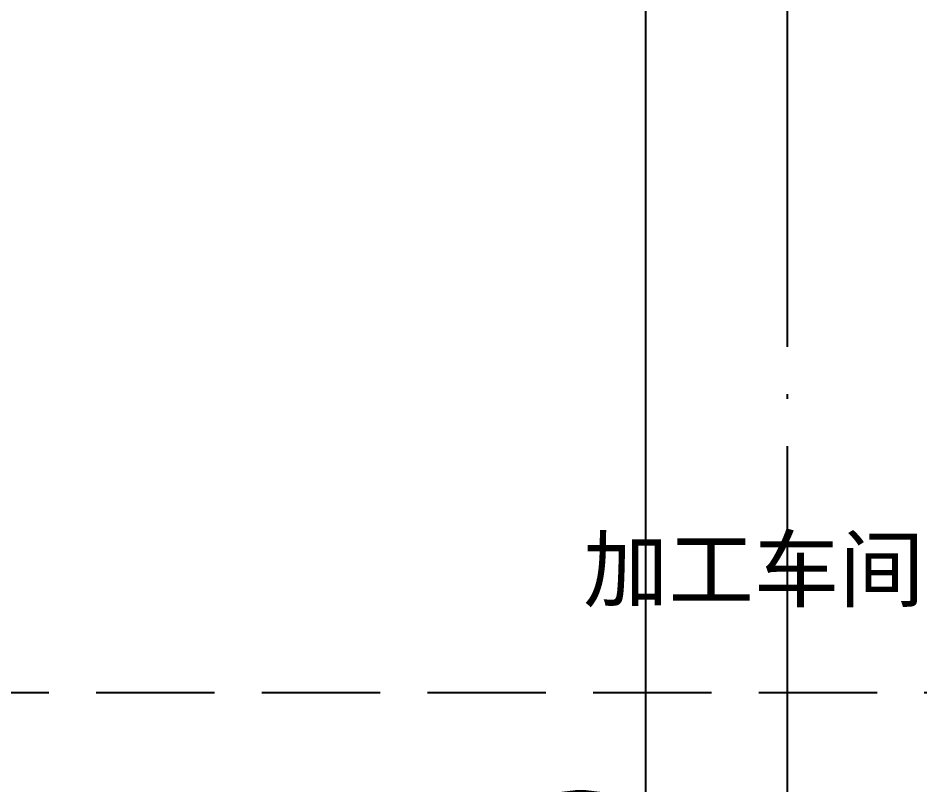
# Model space of a CAD drawing. Extents: x -1899985 to -450366, y 556196 to 2151267.
# Drawn here: x -1731111 to -1727299, y 572368 to 575610 of the extents above; entities that cross this region are included whole.
import ezdxf

# ---------------------------------------------------------------- set-up
doc = ezdxf.new("R2010")
doc.units = 0
doc.header["$LTSCALE"] = 1000
doc.header["$MEASUREMENT"] = 0
doc.linetypes.add('__DASH', pattern=[0.35, 0.25, -0.1])
doc.linetypes.add('DOTE', pattern=[2.42, 2, -0.2, 0.02, -0.2])
doc.layers.get('Defpoints').update_dxf_attribs({"color": 210})
for name, color, linetype in [('A-AXIS-DOTE', 14, 'DOTE'), ('A-LIN-V', 9, 'Continuous'), ('PUB_TEXT', 7, 'Continuous')]:
    doc.layers.add(name, color=color, linetype=linetype)
doc.styles.add('_TCH_DIM_T3', font='SIMPLEX', dxfattribs={"width": 0.705882, "bigfont": 'GBCBIG'})
doc.styles.add('图框', font='')
doc.styles.get('图框').set_extended_font_data('SimSun')
doc.dimstyles.new('_TCH_ARCH&&100', dxfattribs={"dimtxt": 297.5, "dimasz": 100, "dimexe": 100, "dimexo": 100, "dimgap": 126.25, "dimtad": 1, "dimdec": 0, "dimzin": 0, "dimdsep": 46, "dimtxsty": '_TCH_DIM_T3', "dimblk": 'ARCHTICK', "dimcen": 0.09, "dimclrt": 7, "dimazin": 2, "dimtfac": 1, "dimtdec": 0, "dimtix": 1, "dimtmove": 2, "dimatfit": 3, "dimfxl": 0, "dimtolj": 1, "dimtzin": 0, "dimarcsym": 0})

# ---------------------------------------------------------------- blocks, each defined once
blk = doc.blocks.new('_ArchTick')
at = {"color": 0, "linetype": 'ByBlock', "const_width": 0.4}
blk.add_lwpolyline([(-0.5, -0.5), (0.5, 0.5)], dxfattribs=at)
blk = doc.blocks.new('*D493')
at = {"layer": 'A-LIN-V', "color": 0, "lineweight": -2}
for p, q in [((-1571580.8, 575132.9), (-1570852.4, 575132.9)), ((-1570952.4, 567632.5), (-1570952.4, 575132.9)), ((-1571580.8, 567632.5), (-1570852.4, 567632.5))]:
    blk.add_line(p, q, dxfattribs=at)
at = {"layer": 'Defpoints', "color": 0}
for p in [(-1571680.8, 575132.9), (-1570952.4, 575132.9), (-1571680.8, 567632.5)]:
    blk.add_point(p, dxfattribs=at)
at = {"layer": 'A-LIN-V', "color": 0, "lineweight": -2, "xscale": 100, "yscale": 100, "zscale": 100}
for p, rotation in [((-1570952.4, 575132.9), 90), ((-1570952.4, 567632.5), 270)]:
    blk.add_blockref('_ArchTick', p, dxfattribs=dict(at, rotation=rotation))
at = {"layer": 'A-LIN-V', "color": 7, "insert": (-1571227.4, 571382.7), "char_height": 297.5, "attachment_point": 5, "rotation": 90, "style": '_TCH_DIM_T3'}
blk.add_mtext('\\A1;7500', dxfattribs=at)
blk = doc.blocks.new('b234swerwr')
at = {"layer": 'A-AXIS-DOTE', "color": 4}
blk.add_line((-1570355.4, 578015), (-1570355.4, 564377.5), dxfattribs=at)
at = {"layer": 'A-LIN-V', "color": 2}
dim = blk.add_aligned_dim(p1=(-1571680.8, 567632.5), p2=(-1571680.8, 575132.9), distance=-728.4, dimstyle='_TCH_ARCH&&100', dxfattribs=at)
dim.commit()
dim.dimension.update_dxf_attribs({"geometry": '*D493', "text_midpoint": (-1571227.4, 571382.7)})

msp = doc.modelspace()

# ---------------------------------------------------------------- linework, layer by layer
at = {"layer": 'A-AXIS-DOTE', "linetype": '__DASH', "ltscale": 2}
msp.add_line((-1647680.2, 572757.5), (-1785568.2, 572757.5), dxfattribs=at)

# ---------------------------------------------------------------- block references
at = {"layer": 'A-LIN-V'}
msp.add_blockref('b234swerwr', (-157505, 625), dxfattribs=at)

# ---------------------------------------------------------------- texts
at = {"layer": 'PUB_TEXT', "style": '图框'}
msp.add_text('加工车间', height=264.35, dxfattribs=at).set_placement((-1728721.9, 573148))

doc.saveas('drawing.dxf')
